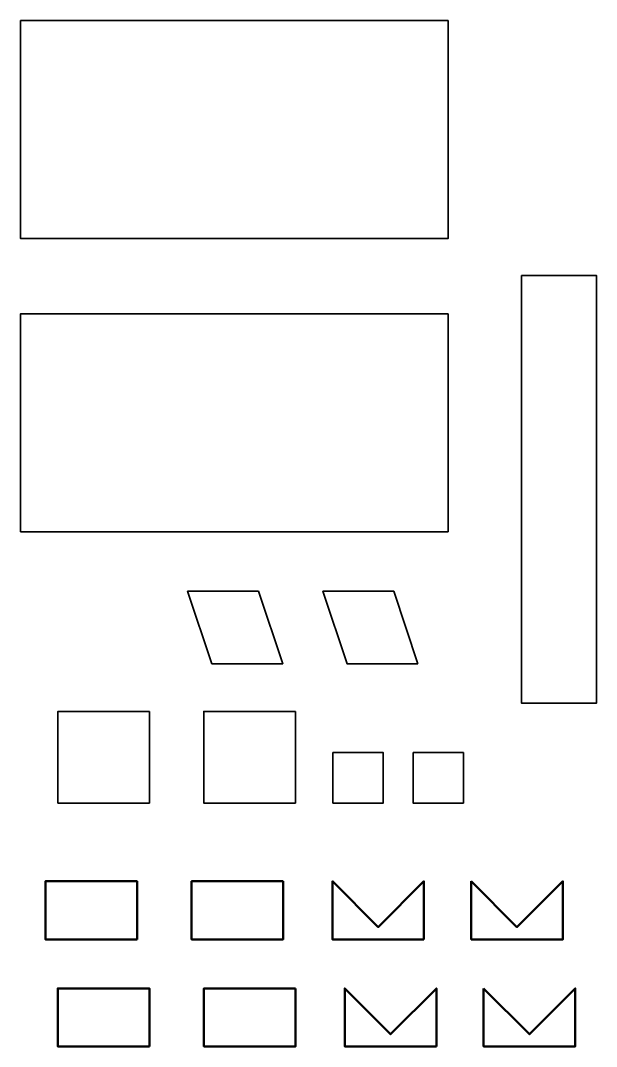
# Model space of a CAD drawing. Header units: millimetres. Extents: x -947 to -759, y -963 to -627.
import ezdxf

# ---------------------------------------------------------------- set-up
doc = ezdxf.new("R2010")
doc.units = ezdxf.units.MM
doc.header["$MEASUREMENT"] = 0
doc.layers.add('Layer 1', color=7, linetype='Continuous', lineweight=0)
doc.layers.add('Layer 2', color=7, linetype='Continuous', lineweight=0)

# ---------------------------------------------------------------- blocks, each defined once
blk = doc.blocks.new('Block_0')
at = {"layer": 'Layer 1', "color": 18, "lineweight": 50, "true_color": 0x000000}
for points in [[(-908.96, -927.77), (-908.96, -908.76), (-938.97, -908.76), (-938.97, -927.77), (-908.96, -927.77)], [(-861.13, -908.76), (-891.12, -908.76), (-891.12, -927.77), (-861.13, -927.77), (-861.13, -908.76)], [(-815, -927.77), (-815, -908.76), (-829.99, -923.77), (-845, -908.76), (-845, -927.77), (-815, -927.77)], [(-799.54, -908.76), (-799.54, -927.77), (-769.53, -927.77), (-769.53, -908.76), (-784.54, -923.77), (-799.54, -908.76)]]:
    blk.add_lwpolyline(points, dxfattribs=at)
blk = doc.blocks.new('Block_1')
at = {"layer": 'Layer 1', "color": 18, "lineweight": 50, "true_color": 0x000000}
for points in [[(-904.89, -962.82), (-904.89, -943.81), (-934.9, -943.81), (-934.9, -962.82), (-904.89, -962.82)], [(-857.06, -943.81), (-887.05, -943.81), (-887.05, -962.82), (-857.06, -962.82), (-857.06, -943.81)], [(-810.94, -962.82), (-810.94, -943.81), (-825.92, -958.82), (-840.93, -943.81), (-840.93, -962.82), (-810.94, -962.82)], [(-795.48, -943.81), (-795.48, -962.82), (-765.46, -962.82), (-765.46, -943.81), (-780.47, -958.82), (-795.48, -943.81)]]:
    blk.add_lwpolyline(points, dxfattribs=at)

msp = doc.modelspace()

# ---------------------------------------------------------------- linework, layer by layer
at = {"layer": 'Layer 1', "color": 18, "lineweight": 35, "true_color": 0x000000}
msp.add_line((-758.51, -710.56), (-759.84, -710.56), dxfattribs=at)
for points in [[(-884.47, -837.62), (-861.27, -837.62), (-869.19, -813.91), (-892.39, -813.91), (-884.47, -837.62)], [(-817.01, -837.62), (-824.91, -813.91), (-848.11, -813.91), (-840.19, -837.62), (-817.01, -837.62)]]:
    msp.add_lwpolyline(points, dxfattribs=at)
for points in [[(-904.9, -853.19), (-904.9, -883.18), (-934.89, -883.18), (-934.89, -853.19)], [(-857.12, -853.19), (-857.12, -883.18), (-887.11, -883.18), (-887.11, -853.19)], [(-844.82, -866.67), (-828.34, -866.67), (-828.34, -883.18), (-844.82, -883.18)], [(-818.56, -866.67), (-802.07, -866.67), (-802.07, -883.18), (-818.56, -883.18)]]:
    msp.add_lwpolyline(points, close=True, dxfattribs=at)
at = {"layer": 'Layer 2', "color": 18, "lineweight": 35, "true_color": 0x000000}
for points in [[(-807.13, -627.16), (-807.13, -698.49), (-947.12, -698.49), (-947.12, -627.16)], [(-783.04, -710.56), (-758.51, -710.56), (-758.51, -850.55), (-783.04, -850.55)], [(-807.13, -723.07), (-807.13, -794.4), (-947.12, -794.4), (-947.12, -723.07)]]:
    msp.add_lwpolyline(points, close=True, dxfattribs=at)

# ---------------------------------------------------------------- block references
at = {"layer": 'Layer 1'}
for name in ['Block_0', 'Block_1']:
    msp.add_blockref(name, (0, 0), dxfattribs=at)

doc.saveas('drawing.dxf')
